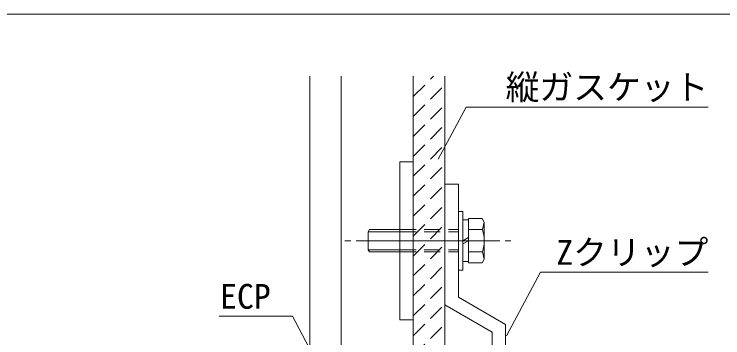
# Model space of a CAD drawing. Units: millimetres at full size, sheet at 1:6; details may follow other scales. Extents: x -1209 to 1209, y -852 to 852.
# Drawn here: x -546.7 to -232.1, y -161.3 to -17.9 of the extents above; entities that cross this region are included whole.
import ezdxf
from ezdxf.enums import TextEntityAlignment as Align

# ---------------------------------------------------------------- set-up
doc = ezdxf.new("R2010")
doc.units = ezdxf.units.MM
doc.header["$LTSCALE"] = 6
doc.linetypes.add('DASHED1', pattern=[1.8, 1.2, -0.6])
for name, color, linetype, lineweight in [('0-0_WAKU', 7, 'Continuous', 5), ('0-1_AL', 5, 'Continuous', 5), ('0-2_SUNPO', 7, 'Continuous', 5), ('0-4_KANAMONO', 6, 'Continuous', 5), ('0-5_FUKUSIZA', 3, 'Continuous', 5)]:
    doc.layers.add(name, color=color, linetype=linetype, lineweight=lineweight)
doc.styles.add('ＭＳ ゴシック', font='')
doc.styles.get('ＭＳ ゴシック').set_extended_font_data('MS Gothic')

msp = doc.modelspace()

# ---------------------------------------------------------------- linework, layer by layer
at = {"layer": '0-0_WAKU'}
msp.add_line((-1207, -17.85), (0, -17.85), dxfattribs=at)
at = {"layer": '0-1_AL'}
for p, q in [((-415.506, -45.367), (-415.506, -258.456)), ((-401.504, -45.367), (-401.504, -258.456)), ((-369.504, -45.367), (-369.504, -258.456)), ((-355.506, -45.367), (-355.506, -258.456))]:
    msp.add_line(p, q, dxfattribs=at)
at = {"layer": '0-2_SUNPO'}
for p, q in [((-358.48, -82.132), (-346.028, -59.008)), ((-346.028, -59.008), (-238.535, -59.008)), ((-328.124, -160.374), (-312.968, -132.227)), ((-312.968, -132.227), (-238.535, -132.227)), ((-423.136, -151.725), (-455.661, -151.725)), ((-410.498, -175.385), (-423.136, -151.725))]:
    msp.add_line(p, q, dxfattribs=at)
at = {"layer": '0-4_KANAMONO'}
for p, q in [((-375.504, -83.265), (-375.504, -153.267)), ((-349.506, -93.267), (-355.506, -93.267)), ((-349.506, -93.267), (-349.506, -143.263)), ((-347.508, -105.265), (-349.506, -105.265)), ((-347.508, -105.265), (-347.508, -131.265)), ((-349.506, -107.766), (-349.506, -128.765)), ((-345.006, -109.065), (-347.508, -109.065)), ((-345.006, -108.45), (-345.006, -128.081)), ((-338.91, -108.45), (-345.006, -108.45)), ((-338.006, -110.015), (-338.91, -108.45)), ((-338.828, -113.357), (-338.004, -110.015)), ((-338.006, -110.015), (-338.006, -126.516)), ((-389.505, -114.267), (-388.926, -113.265)), ((-389.505, -114.267), (-389.505, -122.265)), ((-389.505, -114.267), (-375.504, -114.267)), ((-388.926, -113.265), (-375.504, -113.265)), ((-338.832, -113.357), (-345.006, -113.357)), ((-397.233, -118.265), (-399.864, -118.265)), ((-331.134, -118.265), (-394.893, -118.265)), ((-345.006, -116.823), (-347.504, -118.269)), ((-345.006, -118.265), (-347.504, -119.712)), ((-326.162, -118.265), (-328.794, -118.265)), ((-389.505, -122.265), (-375.504, -122.265)), ((-389.505, -122.265), (-388.926, -123.267)), ((-388.926, -123.267), (-375.504, -123.267)), ((-338.832, -123.173), (-345.006, -123.173)), ((-338.832, -123.173), (-338.006, -126.516)), ((-345.006, -127.467), (-347.508, -127.467)), ((-338.91, -128.081), (-345.006, -128.081)), ((-338.006, -126.516), (-338.91, -128.081)), ((-347.508, -131.265), (-349.506, -131.265)), ((-375.504, -153.267), (-369.504, -153.267))]:
    msp.add_line(p, q, dxfattribs=at)
at = {"layer": '0-4_KANAMONO', "linetype": 'DASHED1'}
for p, q in [((-375.504, -113.265), (-349.506, -113.265)), ((-375.504, -114.265), (-349.506, -114.265)), ((-375.504, -122.267), (-349.506, -122.267)), ((-375.504, -123.267), (-349.506, -123.267))]:
    msp.add_line(p, q, dxfattribs=at)
at = {"layer": '0-4_KANAMONO'}
for points in [[(-375.504, -83.265), (-369.504, -83.265), (-369.504, -153.267)], [(-355.506, -93.267), (-355.506, -146.728), (-334.506, -158.852), (-334.506, -208.854)], [(-349.506, -143.263), (-328.506, -155.387), (-328.506, -208.854)]]:
    msp.add_lwpolyline(points, dxfattribs=at)
msp.add_arc((-353.006, -118.265), 15, 340.903, 19.09698, dxfattribs=at)
at = {"layer": '0-5_FUKUSIZA', "linetype": 'DASHED1'}
for p, q in [((-369.504, -45.511), (-369.36, -45.367)), ((-369.504, -54.35), (-360.521, -45.367)), ((-369.504, -63.188), (-355.506, -49.19)), ((-369.504, -72.027), (-355.506, -58.029)), ((-369.504, -80.866), (-355.506, -66.868)), ((-369.504, -89.705), (-355.506, -75.707)), ((-369.504, -98.543), (-355.506, -84.546)), ((-369.504, -107.382), (-355.506, -93.384)), ((-369.504, -116.221), (-355.506, -102.223)), ((-369.504, -125.06), (-355.506, -111.062)), ((-369.504, -133.899), (-355.506, -119.901)), ((-369.504, -142.738), (-355.506, -128.74)), ((-369.504, -151.577), (-355.506, -137.579)), ((-369.504, -160.416), (-355.506, -146.417)), ((-369.504, -169.254), (-355.506, -155.256))]:
    msp.add_line(p, q, dxfattribs=at)

# ---------------------------------------------------------------- texts
at = {"layer": '0-2_SUNPO', "style": 'ＭＳ ゴシック'}
for s, p in [('縦ガスケット', (-328.535, -59.008)), ('Zクリップ', (-306.035, -132.227)), ('ECP', (-455.27, -151.725))]:
    msp.add_text(s, height=11, dxfattribs=at).set_placement(p, align=Align.BOTTOM_LEFT)

doc.saveas('drawing.dxf')
